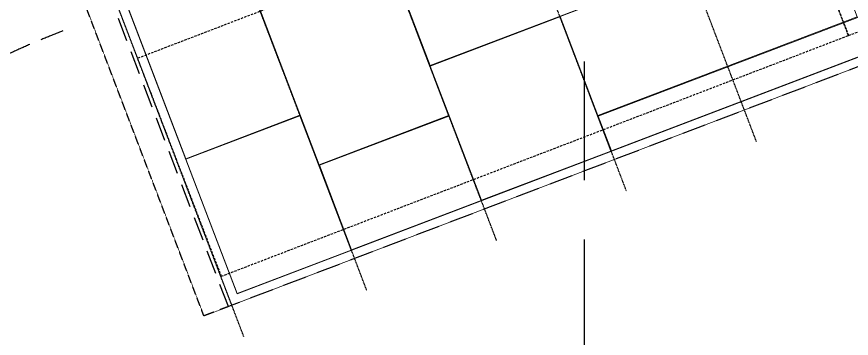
# Model space of a CAD drawing. Header units: millimetres. Extents: x 832728086 to 834530684, y 817551485 to 818349469.
# Drawn here: x 834430391 to 834452721, y 817876132 to 817884745 of the extents above; entities that cross this region are included whole.
import ezdxf

# ---------------------------------------------------------------- set-up
doc = ezdxf.new("R2010")
doc.units = ezdxf.units.MM
doc.header["$LTSCALE"] = 100
doc.linetypes.add('architecture 2$0$HIDDEN', pattern=[9.525, 6.35, -3.175])
doc.linetypes.add('Hidden', pattern=[9.525, 6.35, -3.175])
doc.layers.add('+C-160', color=160, linetype='Hidden')
doc.layers.add('architecture 2$0$126-concrete slabs-b', color=3, linetype='Continuous', lineweight=13)
doc.layers.add('architecture 2$0$191-elevation1', color=1, linetype='Continuous', lineweight=13)

# ---------------------------------------------------------------- blocks, each defined once
blk = doc.blocks.new('architecture 2$0$A$C364D581F')
at = {"color": 1, "linetype": 'architecture 2$0$HIDDEN', "ltscale": 0.0001, "elevation": 4.175}
for points in [[(834452.645, 817884.241), (834463.622, 817888.46), (834461.38, 817894.294), (834450.403, 817890.075)], [(834435.862, 817877.792), (834452.645, 817884.241), (834450.403, 817890.075), (834433.62, 817883.626)]]:
    blk.add_lwpolyline(points, close=True, dxfattribs=at)
blk = doc.blocks.new('architecture 2$0$A$C77E518AF')
at = {"layer": 'architecture 2$0$126-concrete slabs-b'}
for points in [[(834447.326, 817888.87), (834440.388, 817886.224), (834441.452, 817883.435), (834448.39, 817886.08)], [(834436.392, 817886.265), (834439.853, 817887.585), (834441.945, 817882.098), (834438.484, 817880.778)], [(834444.933, 817884.747), (834451.871, 817887.392), (834452.881, 817884.743), (834445.943, 817882.098)], [(834434.914, 817880.942), (834437.962, 817882.105), (834436.378, 817886.26), (834433.329, 817885.098)], [(834446.304, 817881.152), (834456.717, 817885.122), (834456.362, 817886.054), (834445.948, 817882.084)], [(834442.828, 817879.827), (834446.29, 817881.147), (834444.919, 817884.741), (834441.457, 817883.421)], [(834439.338, 817878.496), (834436.29, 817877.334), (834434.919, 817880.928), (834437.967, 817882.091)], [(834441.951, 817882.084), (834438.489, 817880.764), (834439.352, 817878.501), (834442.814, 817879.821)]]:
    blk.add_lwpolyline(points, close=True, dxfattribs=at)
at = {"layer": 'architecture 2$0$191-elevation1'}
blk.add_lwpolyline([(834498.079, 817910.048), (834527.54, 817921.281), (834530.675, 817913.058), (834436.148, 817877.017), (834433.013, 817885.24), (834433.235, 817885.324), (834436.285, 817877.324), (834530.366, 817913.195), (834527.401, 817920.973), (834498.164, 817909.826)], close=True, dxfattribs=at)
blk = doc.blocks.new('A$C062A3D83')
at = {"layer": '+C-160', "ltscale": 5}
blk.add_line((122242, 83072), (122242, -132688), dxfattribs=at)
at = {"layer": '+C-160'}
for p, q in [((207351, -92198), (112721, -128279)), ((112721, -128279), (109586, -120056))]:
    blk.add_line(p, q, dxfattribs=at)
at = {"layer": '+C-160', "ltscale": 0.0001}
for p, q in [((126849, -123860), (122756, -113126)), ((123373, -125185), (119280, -114452)), ((119897, -126511), (115805, -115777)), ((116421, -127836), (112329, -117102)), ((113137, -129088), (109044, -118354))]:
    blk.add_line(p, q, dxfattribs=at)
at = {"layer": '+C-160', "ltscale": 0.001}
for p, q in [((112067, -128528), (108683, -119651)), ((112721, -128279), (112067, -128528))]:
    blk.add_line(p, q, dxfattribs=at)
at = {"layer": '+C-160'}
blk.add_arc((116835, -142977), 23675, 111.1592, 130.8293, dxfattribs=at)
at = {"layer": '+C-160', "xscale": 1000, "yscale": 1000}
for name in ['architecture 2$0$A$C77E518AF', 'architecture 2$0$A$C364D581F']:
    blk.add_blockref(name, (-834323333, -818005260), dxfattribs=at)

msp = doc.modelspace()

# ---------------------------------------------------------------- block references
at = {"layer": '+C-160', "ltscale": 5}
msp.add_blockref('A$C062A3D83', (834323333.3128, 818005260.0327), dxfattribs=at)

doc.saveas('drawing.dxf')
